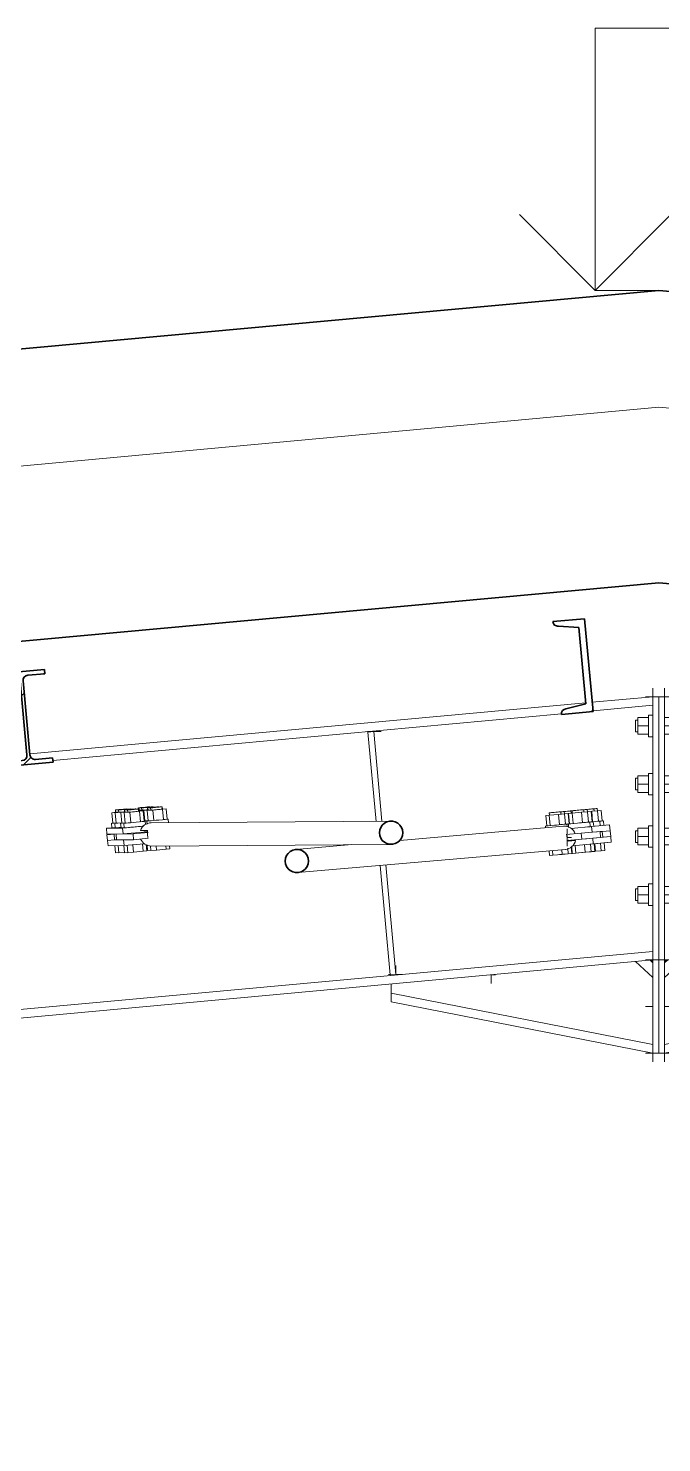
# Model space of a CAD drawing. Header units: millimetres. Extents: x 180139 to 245212, y -4005 to 9345.
# Drawn here: x 189405 to 190493, y 4465 to 6894 of the extents above; entities that cross this region are included whole.
import ezdxf

# ---------------------------------------------------------------- set-up
doc = ezdxf.new("R2010")
doc.units = ezdxf.units.MM
for name, color, linetype, lineweight in [('A-ROOF', 7, 'Continuous', 9), ('A-ROOF-1', 7, 'Continuous', 35), ('G-ANNO-DIMS', 7, 'Continuous', 9), ('S-BEAM', 7, 'Continuous', 9), ('S-BEAM-1', 7, 'Continuous', 35), ('S-FSTN', 7, 'Continuous', 9)]:
    doc.layers.add(name, color=color, linetype=linetype, lineweight=lineweight)
pattern_1 = [(45, (193345.2, 3664.97), (-251.447, 251.447), []), (45, (193345.2, 4045.97), (-251.447, 251.447), [])]

# ---------------------------------------------------------------- blocks, each defined once
blk = doc.blocks.new('Hřebenový styčník s náběhem - 387192-A')
at = {"layer": 'S-FSTN'}
for p, q in [((190478.2, 5291.3), (190475.4, 5293.9)), ((190498.2, 5291.3), (190501, 5293.9))]:
    blk.add_line(p, q, dxfattribs=at)
blk = doc.blocks.new('Hřebenový styčník s náběhem - 387989-A')
at = {"layer": 'S-FSTN'}
for p, q in [((190478.2, 5289.2), (190473.3, 5293.7)), ((190498.2, 5289.2), (190503.1, 5293.7))]:
    blk.add_line(p, q, dxfattribs=at)
blk = doc.blocks.new('IPE - 388012-A')
at = {"layer": 'S-BEAM'}
for p, q in [((190362.9, 5735.5), (189407.5, 5647.8)), ((190478.2, 5746), (190373.9, 5736.5)), ((190478.2, 5746), (190478.2, 5731.4)), ((190321.2, 5717), (189447.2, 5636.8)), ((190478.2, 5731.4), (190375.4, 5721.9)), ((190478.2, 5308.8), (181435.7, 4479.7)), ((190478.2, 5308.8), (190478.2, 5294.1)), ((190478.2, 5294.1), (181435.7, 4465))]:
    blk.add_line(p, q, dxfattribs=at)
blk = doc.blocks.new('Hřebenový styčník s náběhem - 388026-A')
at = {"layer": 'S-FSTN'}
for p, q in [((190478.2, 5761), (190478.2, 5731)), ((190498.2, 5761), (190498.2, 5731)), ((190478.5, 5746), (190465.3, 5746)), ((190470.5, 5746), (190478.2, 5746)), ((190478.2, 5134.1), (190478.2, 5746)), ((190488.2, 5746), (190478.2, 5746)), ((190478.5, 5746), (190485.9, 5746)), ((190511, 5746), (190485.3, 5746)), ((190488.2, 5134.1), (190488.2, 5746)), ((190488.2, 5746), (190498.2, 5746)), ((190488.2, 5746), (190488.2, 5134.1)), ((190498.2, 5746), (190505.9, 5746)), ((190498.2, 5746), (190498.2, 5134.1)), ((190452.2, 5696), (190452.2, 5710.3)), ((190470.2, 5710.3), (190452.2, 5710.3)), ((190478.2, 5714.5), (190470.2, 5714.5)), ((190470.2, 5714.5), (190470.2, 5677.5)), ((190470.2, 5714.5), (190470.2, 5713.9)), ((190511.2, 5710.3), (190498.2, 5710.3)), ((190511.2, 5710.3), (190511.2, 5696)), ((190011.3, 5686.4), (189987.5, 5686.4)), ((189988.5, 5685.5), (189998.5, 5686.4)), ((190002.6, 5532.1), (189988.5, 5685.5)), ((189990.8, 5686.4), (190006.2, 5686.4)), ((189998.5, 5686.4), (190012.6, 5532.3)), ((190452.2, 5706), (190448.2, 5706)), ((190448.2, 5706), (190448.2, 5686)), ((190448.2, 5706), (190448.2, 5704.7)), ((190448.2, 5687.4), (190448.2, 5686)), ((190448.2, 5686), (190452.2, 5686)), ((190452.2, 5681.7), (190452.2, 5696)), ((190470.2, 5696), (190452.2, 5696)), ((190511.2, 5696), (190498.2, 5696)), ((190511.2, 5696), (190511.2, 5681.8)), ((190963.8, 5532.3), (190977.9, 5686.4)), ((190988.8, 5686.4), (190965, 5686.4)), ((190970.2, 5686.4), (190985.6, 5686.4)), ((190987.9, 5685.5), (190973.8, 5532.1)), ((190987.9, 5685.5), (190977.9, 5686.4)), ((190470.2, 5681.7), (190452.2, 5681.7)), ((190470.2, 5678.2), (190470.2, 5677.5)), ((190470.2, 5677.5), (190478.2, 5677.5)), ((190511.2, 5681.8), (190498.2, 5681.8)), ((190478.2, 5614.5), (190470.2, 5614.5)), ((190470.2, 5614.5), (190470.2, 5577.5)), ((190470.2, 5614.5), (190470.2, 5613.9)), ((190452.2, 5606), (190448.2, 5606)), ((190448.2, 5606), (190448.2, 5586)), ((190448.2, 5606), (190448.2, 5604.7)), ((190448.2, 5587.4), (190448.2, 5586)), ((190452.2, 5596), (190452.2, 5610.3)), ((190470.2, 5610.3), (190452.2, 5610.3)), ((190452.2, 5581.7), (190452.2, 5596)), ((190470.2, 5596), (190452.2, 5596)), ((190511.2, 5610.3), (190498.2, 5610.3)), ((190511.2, 5596), (190498.2, 5596)), ((190511.2, 5610.3), (190511.2, 5596)), ((190511.2, 5596), (190511.2, 5581.8)), ((190448.2, 5586), (190452.2, 5586)), ((190470.2, 5581.7), (190452.2, 5581.7)), ((190470.2, 5578.2), (190470.2, 5577.5)), ((190470.2, 5577.5), (190478.2, 5577.5)), ((190511.2, 5581.8), (190498.2, 5581.8)), ((190452.2, 5516), (190448.2, 5516)), ((190448.2, 5516), (190448.2, 5496)), ((190448.2, 5516), (190448.2, 5514.7)), ((190452.2, 5506), (190452.2, 5520.3)), ((190470.2, 5520.3), (190452.2, 5520.3)), ((190478.2, 5524.5), (190470.2, 5524.5)), ((190470.2, 5524.5), (190470.2, 5487.5)), ((190470.2, 5524.5), (190470.2, 5523.9)), ((190511.2, 5520.3), (190498.2, 5520.3)), ((190511.2, 5520.3), (190511.2, 5506)), ((190448.2, 5497.4), (190448.2, 5496)), ((190448.2, 5496), (190452.2, 5496)), ((190452.2, 5491.7), (190452.2, 5506)), ((190470.2, 5506), (190452.2, 5506)), ((190470.2, 5491.7), (190452.2, 5491.7)), ((190511.2, 5506), (190498.2, 5506)), ((190511.2, 5491.8), (190498.2, 5491.8)), ((190511.2, 5506), (190511.2, 5491.8)), ((190470.2, 5488.2), (190470.2, 5487.5)), ((190470.2, 5487.5), (190478.2, 5487.5)), ((190026.8, 5268.4), (190009.5, 5456.3)), ((190019.5, 5457.2), (190036.7, 5269.3)), ((190939.7, 5269.3), (190957, 5458.7)), ((190967, 5457.8), (190949.6, 5268.4)), ((190452.2, 5406), (190452.2, 5420.3)), ((190470.2, 5420.3), (190452.2, 5420.3)), ((190478.2, 5424.5), (190470.2, 5424.5)), ((190470.2, 5424.5), (190470.2, 5387.5)), ((190470.2, 5424.5), (190470.2, 5423.9)), ((190511.2, 5420.3), (190498.2, 5420.3)), ((190511.2, 5420.3), (190511.2, 5406)), ((190452.2, 5416), (190448.2, 5416)), ((190448.2, 5416), (190448.2, 5396)), ((190448.2, 5416), (190448.2, 5414.7)), ((190448.2, 5397.4), (190448.2, 5396)), ((190448.2, 5396), (190452.2, 5396)), ((190452.2, 5391.7), (190452.2, 5406)), ((190470.2, 5406), (190452.2, 5406)), ((190511.2, 5406), (190498.2, 5406)), ((190511.2, 5406), (190511.2, 5391.8)), ((190470.2, 5391.7), (190452.2, 5391.7)), ((190470.2, 5388.2), (190470.2, 5387.5)), ((190470.2, 5387.5), (190478.2, 5387.5)), ((190511.2, 5391.8), (190498.2, 5391.8)), ((190478.2, 5309.1), (190478.2, 5279.1)), ((190498.2, 5309.1), (190498.2, 5279.1)), ((190036.7, 5284.3), (190036.7, 5268.3)), ((190478.2, 5264.1), (190448.3, 5291.4)), ((190478.5, 5294.1), (190465.3, 5294.1)), ((190478.5, 5294.1), (190485.9, 5294.1)), ((190498.2, 5294.1), (190485.3, 5294.1)), ((190498.2, 5294.1), (190505.9, 5294.1)), ((190498.2, 5264.1), (190528.1, 5291.4)), ((190939.7, 5284.3), (190939.7, 5268.3)), ((190026.7, 5269.3), (190023.9, 5269.3)), ((190026.8, 5268.4), (190036.7, 5269.3)), ((190036.7, 5269.3), (190044.5, 5269.3)), ((190047.7, 5269.3), (190036.7, 5269.3)), ((190200, 5268.6), (190200, 5253.6)), ((190200, 5268.6), (190207.8, 5268.6)), ((190776.3, 5268.6), (190763.5, 5268.6)), ((190776.3, 5268.6), (190776.3, 5253.6)), ((190939.7, 5269.3), (190928.7, 5269.3)), ((190931.9, 5269.3), (190939.7, 5269.3)), ((190949.6, 5268.4), (190939.7, 5269.3)), ((190952.5, 5269.3), (190949.7, 5269.3)), ((190028.2, 5222.3), (190028.2, 5237.2)), ((190028.2, 5237.2), (190478.2, 5149)), ((190498.2, 5149), (190948.2, 5237.2)), ((190948.2, 5237.2), (190948.2, 5222.3)), ((190028.2, 5222.3), (190478.2, 5134.1)), ((190478.2, 5214.1), (190465.3, 5214.1)), ((190498.2, 5134.1), (190948.2, 5222.3)), ((190498.2, 5214.1), (190505.9, 5214.1)), ((190478.5, 5134.1), (190465.3, 5134.1)), ((190470.5, 5134.1), (190478.2, 5134.1)), ((190478.2, 5149.1), (190478.2, 5119.1)), ((190478.2, 5149), (190478.2, 5134.1)), ((190488.2, 5134.1), (190478.2, 5134.1)), ((190478.5, 5134.1), (190485.9, 5134.1)), ((190511, 5134.1), (190485.3, 5134.1)), ((190488.2, 5134.1), (190498.2, 5134.1)), ((190498.2, 5149.1), (190498.2, 5119.1)), ((190498.2, 5134.1), (190498.2, 5149)), ((190498.2, 5134.1), (190505.9, 5134.1))]:
    blk.add_line(p, q, dxfattribs=at)
at = {"layer": 'S-FSTN', "flags": 128}
for points in [[(190028.2, 5237.2), (190028.2, 5237.7), (190028.2, 5239.2), (190028.2, 5241.6), (190028.2, 5244.7), (190028.2, 5248.6), (190028.2, 5252.9)], [(190948.2, 5252.9), (190948.2, 5248.6), (190948.2, 5244.7), (190948.2, 5241.6), (190948.2, 5239.2), (190948.2, 5237.7), (190948.2, 5237.2)]]:
    blk.add_lwpolyline(points, dxfattribs=at)
blk = doc.blocks.new('IPE - IPE160-854381-A')
at = {"layer": 'S-BEAM'}
h = blk.add_hatch(dxfattribs=at)
h.set_pattern_fill('FP_1', color=256, style=0, pattern_type=2)
h.set_pattern_definition(pattern_1)
h.paths.add_polyline_path([(189365.8, 5626.3), (189447.5, 5633.8), (189446.8, 5641.1), (189417.4, 5638.4), (189410.8, 5640.5), (189407.6, 5646.6), (189396, 5773.3), (189398, 5779.8), (189404.1, 5783), (189433.5, 5785.7), (189432.8, 5793.1), (189351.2, 5785.6), (189351.8, 5778.2), (189381.2, 5780.9), (189387.8, 5778.9), (189391, 5772.8), (189402.6, 5646.1), (189400.6, 5639.5), (189394.5, 5636.3), (189365.1, 5633.6)])
at = {"layer": 'S-BEAM-1'}
for p, q in [((189432.8, 5793.1), (189351.2, 5785.6)), ((189351.2, 5785.6), (189351.8, 5778.2)), ((189404.1, 5783), (189433.5, 5785.7)), ((189433.5, 5785.7), (189432.8, 5793.1)), ((189351.8, 5778.2), (189381.2, 5780.9)), ((189391, 5772.8), (189402.6, 5646.1)), ((189407.6, 5646.6), (189396, 5773.3)), ((189394.5, 5636.3), (189365.1, 5633.6)), ((189446.8, 5641.1), (189417.4, 5638.4)), ((189447.5, 5633.8), (189446.8, 5641.1)), ((189365.1, 5633.6), (189365.8, 5626.3)), ((189365.8, 5626.3), (189447.5, 5633.8))]:
    blk.add_line(p, q, dxfattribs=at)
for centre, start, end in [((189404.9, 5774.1), 95.25, 185.25), ((189382, 5772), 5.25, 95.25), ((189393.7, 5645.3), 275.25, 5.25), ((189416.6, 5647.4), 185.25, 275.25)]:
    blk.add_arc(centre, 9, start, end, dxfattribs=at)
blk = doc.blocks.new('C profil - C150X19_3-854422-A')
at = {"layer": 'S-BEAM'}
h = blk.add_hatch(dxfattribs=at)
h.set_pattern_fill('FP_1', color=256, style=0, pattern_type=2)
h.set_pattern_definition(pattern_1)
h.paths.add_polyline_path([(190320.8, 5715.8), (190375.3, 5721.9), (190360.7, 5880.1), (190306.2, 5875.1), (190309.3, 5869.2), (190315.6, 5867.2), (190351, 5864.9), (190363, 5734), (190328.7, 5725.2), (190322.7, 5721.9)])
at = {"layer": 'S-BEAM-1'}
for p, q in [((190360.7, 5880.1), (190306.2, 5875.1)), ((190375.4, 5720.8), (190360.7, 5880.1)), ((190315.6, 5867.2), (190351, 5864.9)), ((190351, 5864.9), (190363, 5734)), ((190363, 5734), (190328.7, 5725.2)), ((190320.8, 5715.8), (190375.4, 5720.8))]:
    blk.add_line(p, q, dxfattribs=at)
for centre, start, end in [((190314.8, 5875.9), 185.25, 275.25), ((190329.5, 5716.6), 95.25, 185.25)]:
    blk.add_arc(centre, 8.7, start, end, dxfattribs=at)
blk = doc.blocks.new('Kruhové tyče - 856240-A')
at = {"layer": 'S-BEAM'}
for p, q in [((189597.5, 5516.4), (189610.1, 5516.5)), ((189609.7, 5515.2), (189597.5, 5516.4)), ((190028.2, 5532.5), (189616, 5529.6)), ((189609.1, 5512.9), (189610.2, 5512.9)), ((189616.3, 5489.6), (190028.5, 5492.5))]:
    blk.add_line(p, q, dxfattribs=at)
for centre, start_param, end_param in [((189616.2, 5509.6), 6.276019, 7.50185), ((189628.7, 5509.7), 1.218664, 1.403236), ((189616.2, 5509.6), 1.979039, 3.134427), ((189629.7, 5509.7), 1.403236, 1.563761), ((189629.7, 5509.7), 1.563761, 1.908596)]:
    blk.add_ellipse(centre, major_axis=(-0.1, 20), ratio=0.990761, start_param=start_param, end_param=end_param, dxfattribs=at)
at = {"layer": 'S-BEAM-1', "flags": 128}
for points in [[(190048.5, 5512.5), (190047.9, 5517.3), (190046.2, 5521.8), (190043.4, 5525.8), (190039.8, 5529), (190035.5, 5531.2), (190030.8, 5532.4), (190025.9, 5532.4), (190021.2, 5531.2), (190016.9, 5529), (190013.2, 5525.8), (190010.4, 5521.8), (190008.7, 5517.3), (190008.1, 5512.5)], [(190008.1, 5512.5), (190008.7, 5507.8), (190010.4, 5503.2), (190013.2, 5499.3), (190016.9, 5496.1), (190021.2, 5493.8), (190025.9, 5492.7), (190030.8, 5492.7), (190035.5, 5493.8), (190039.8, 5496.1), (190043.4, 5499.3), (190046.2, 5503.3), (190047.9, 5507.8), (190048.5, 5512.5)]]:
    blk.add_lwpolyline(points, dxfattribs=at)
blk = doc.blocks.new('Kruhové tyče - 856241-A')
at = {"layer": 'S-BEAM'}
for p, q in [((190324.3, 5523.8), (190043.4, 5499.4)), ((189960.6, 5492.2), (189864.6, 5483.8)), ((190332.8, 5499.6), (190330.5, 5499.4)), ((190332.1, 5499.1), (190345.3, 5499.4)), ((190345.3, 5499.4), (190332.6, 5498.3)), ((189868.1, 5444), (190327.8, 5484))]:
    blk.add_line(p, q, dxfattribs=at)
for centre, start_param, end_param in [((190326.1, 5503.9), 4.976145, 6.283185), ((190326.1, 5503.9), 3.114756, 4.401358), ((190311, 5502.6), 4.62657, 4.969746), ((190311, 5502.6), 4.464385, 4.62657), ((190313.3, 5502.8), 4.401358, 4.464385)]:
    blk.add_ellipse(centre, major_axis=(-1.7, 19.9), ratio=0.988461, start_param=start_param, end_param=end_param, dxfattribs=at)
at = {"layer": 'S-BEAM-1', "flags": 128}
for points in [[(189886.6, 5463.9), (189886, 5468.7), (189884.3, 5473.2), (189881.5, 5477.2), (189877.9, 5480.4), (189873.6, 5482.6), (189868.8, 5483.8), (189863.9, 5483.8), (189859.2, 5482.6), (189854.9, 5480.3), (189851.2, 5477.1), (189848.5, 5473.2), (189846.7, 5468.6), (189846.1, 5463.9)], [(189846.1, 5463.9), (189846.7, 5459.1), (189848.5, 5454.6), (189851.2, 5450.6), (189854.9, 5447.4), (189859.2, 5445.2), (189863.9, 5444), (189868.8, 5444), (189873.6, 5445.2), (189877.9, 5447.5), (189881.5, 5450.7), (189884.3, 5454.6), (189886, 5459.2), (189886.6, 5463.9)]]:
    blk.add_lwpolyline(points, dxfattribs=at)
blk = doc.blocks.new('Připojení trubek s příložkami - 856457-A')
at = {"layer": 'S-FSTN'}
for p, q in [((189548.6, 5546.9), (189558.7, 5547.7)), ((189554.8, 5547.6), (189548.6, 5546.9)), ((189550.3, 5529), (189548.6, 5546.9)), ((189560.2, 5547.7), (189554, 5546.9)), ((189554, 5546.9), (189564.1, 5547.7)), ((189555.7, 5529), (189554, 5546.9)), ((189554.6, 5551.5), (189554.9, 5547.5)), ((189557.1, 5547.8), (189554.8, 5547.6)), ((189558.7, 5547.7), (189562.6, 5548)), ((189560, 5551.5), (189560.4, 5547.5)), ((189562.5, 5547.9), (189560.2, 5547.7)), ((189564.1, 5547.7), (189572.6, 5548.5)), ((189564.2, 5547), (189574.3, 5547.8)), ((189570.4, 5547.7), (189564.2, 5547)), ((189565.9, 5529.1), (189564.2, 5547)), ((189575.8, 5547.8), (189569.6, 5547)), ((189569.6, 5547), (189579.7, 5547.8)), ((189571.3, 5529.1), (189569.6, 5547)), ((189570.2, 5551.6), (189570.5, 5547.6)), ((189572.7, 5548), (189570.4, 5547.7)), ((189574.3, 5547.8), (189578.2, 5548.1)), ((189574.5, 5553), (189574.5, 5553.3)), ((189575.6, 5551.6), (189576, 5547.6)), ((189578.1, 5548), (189575.8, 5547.8)), ((189579.7, 5547.8), (189596, 5549.3)), ((189581.4, 5529.9), (189579.7, 5547.8)), ((189579.9, 5553), (189579.9, 5553.3)), ((189590.1, 5553), (189590.1, 5553.4)), ((189599.7, 5551.4), (189593.7, 5550.6)), ((189593.7, 5550.6), (189603.6, 5551.4)), ((189593.7, 5551), (189598.2, 5551.3)), ((189602.2, 5550.1), (189593.8, 5549.4)), ((189593.8, 5549.7), (189596.8, 5550)), ((189596.8, 5550), (189593.8, 5549.8)), ((189594, 5555.2), (189594.4, 5551.2)), ((189596.6, 5551.5), (189594.3, 5551.3)), ((189595.9, 5549.5), (189595.5, 5553.5)), ((189596, 5549.3), (189602.2, 5550.1)), ((189597.6, 5531.4), (189596, 5549.3)), ((189598.2, 5551.3), (189602, 5551.7)), ((189599.5, 5555.2), (189599.8, 5551.2)), ((189602, 5551.6), (189599.7, 5551.4)), ((189603.8, 5532.2), (189602.2, 5550.1)), ((189603.6, 5551.4), (189612, 5552.2)), ((189603.7, 5550.7), (189613.7, 5551.5)), ((189609.9, 5551.4), (189603.7, 5550.7)), ((189605.3, 5532.8), (189603.7, 5550.7)), ((189615.3, 5551.5), (189609.1, 5550.7)), ((189609.1, 5550.7), (189619.2, 5551.5)), ((189610.7, 5532.8), (189609.1, 5550.7)), ((189609.6, 5555.3), (189610, 5551.3)), ((189612.2, 5551.6), (189609.9, 5551.4)), ((189613.7, 5551.5), (189617, 5551.8)), ((189615, 5555.3), (189615.4, 5551.3)), ((189617, 5551.6), (189615.3, 5551.5)), ((189619.2, 5551.5), (189635.4, 5553)), ((189620.8, 5533.6), (189619.2, 5551.5)), ((189641.7, 5553.8), (189633.3, 5553.1)), ((189633.3, 5553.4), (189636.2, 5553.7)), ((189636.2, 5553.7), (189633.3, 5553.5)), ((189635.3, 5553.1), (189635, 5557.1)), ((189635.4, 5553), (189641.7, 5553.8)), ((189637.1, 5535.1), (189635.4, 5553)), ((189643.3, 5535.8), (189641.7, 5553.8)), ((189549, 5521.1), (189539.2, 5520.2)), ((189539.2, 5520.2), (189567, 5520.4)), ((189540.1, 5510.2), (189539.2, 5520.2)), ((189548.1, 5528.8), (189548.8, 5520.8)), ((189555.6, 5529.4), (189550.3, 5529)), ((189553.5, 5528.8), (189554.3, 5520.9)), ((189565, 5529.7), (189555.7, 5529)), ((189562.7, 5521.6), (189562.8, 5520.4)), ((189563.7, 5528.9), (189564.4, 5520.9)), ((189571.2, 5529.5), (189565.9, 5529.1)), ((189567, 5520.4), (189603.1, 5523.8)), ((189567.9, 5510.4), (189567, 5520.4)), ((189609.7, 5514.3), (189567.9, 5510.4)), ((189569.1, 5528.9), (189569.9, 5521)), ((189580.6, 5529.8), (189571.3, 5529.1)), ((189603.8, 5532.2), (189597.6, 5531.4)), ((189610.7, 5533.2), (189605.3, 5532.8)), ((189606.5, 5526.5), (189606, 5532.3)), ((189608.6, 5532.6), (189609.1, 5527.4)), ((189620.1, 5533.5), (189610.7, 5532.8)), ((189643.3, 5535.8), (189637.1, 5535.1)), ((189646, 5529.8), (189645.4, 5536)), ((189567.9, 5510.4), (189540.1, 5510.2)), ((189540.2, 5509.2), (189552.3, 5510.3)), ((189541.1, 5499.3), (189540.2, 5509.2)), ((189553.2, 5500.4), (189541.1, 5499.3)), ((189542, 5490.3), (189541.1, 5499.3)), ((189569.8, 5490.5), (189542, 5490.3)), ((189553.2, 5500.4), (189552.3, 5510.3)), ((189556.6, 5500.7), (189553.2, 5500.4)), ((189553.2, 5500.4), (189568.8, 5500.5)), ((189554.9, 5478.2), (189553.8, 5490.4)), ((189555.7, 5510.3), (189584.9, 5510.6)), ((189556.6, 5500.4), (189555.7, 5510.3)), ((189568.8, 5500.5), (189556.6, 5500.4)), ((189560.4, 5478.2), (189559.2, 5490.4)), ((189569.8, 5490.5), (189568.8, 5500.5)), ((189585.8, 5500.6), (189569.2, 5500.5)), ((189570.5, 5478.3), (189569.4, 5490.5)), ((189604.3, 5493.7), (189569.8, 5490.5)), ((189576, 5478.3), (189574.8, 5491)), ((189586, 5479.1), (189584.8, 5491.9)), ((189584.9, 5510.6), (189611, 5513)), ((189585.8, 5500.6), (189584.9, 5510.6)), ((189611.1, 5503), (189585.8, 5500.6)), ((189602.3, 5480.6), (189601.1, 5493.6)), ((189608.5, 5481.4), (189607.4, 5492.4)), ((189610, 5482), (189609.1, 5491.9)), ((189615.4, 5482), (189614.7, 5490.1)), ((189625.5, 5482.8), (189624.8, 5489.7)), ((189641.7, 5484.3), (189641.2, 5489.8)), ((189647.9, 5485), (189647.5, 5489.9)), ((189560.3, 5478.6), (189554.9, 5478.2)), ((189570.4, 5479), (189560.4, 5478.2)), ((189575.9, 5478.7), (189570.5, 5478.3)), ((189586, 5479.1), (189576, 5478.3)), ((189602.3, 5480.6), (189586, 5479.1)), ((189608.5, 5481.4), (189602.3, 5480.6)), ((189609.9, 5482.7), (189608.4, 5482.6)), ((189615.4, 5482.4), (189610, 5482)), ((189625.5, 5482.8), (189615.4, 5482)), ((189641.7, 5484.3), (189625.5, 5482.8)), ((189647.9, 5485), (189641.7, 5484.3))]:
    blk.add_line(p, q, dxfattribs=at)
for centre, major_axis, start_param, end_param in [((189564.5, 5552.4), (9.96, 0.91), 1.706345, 4.847938), ((189564.9, 5548.4), (9.96, 0.91), 2.491743, 3.015342), ((189564.9, 5548.4), (9.96, 0.91), 3.538941, 4.477615), ((189570, 5552.4), (9.96, 0.91), 1.706345, 4.586138), ((189570.3, 5548.4), (9.96, 0.91), 2.491743, 3.015342), ((189570.3, 5548.4), (9.96, 0.91), 3.538941, 4.586138), ((189564.5, 5552.4), (9.96, 0.91), 1.182746, 1.706345), ((189564.5, 5552.4), (9.96, 0.91), 4.847938, 7.363042), ((189570, 5552.4), (9.96, 0.91), 1.182746, 1.648175), ((189570, 5552.4), (9.96, 0.91), 4.632961, 4.847938), ((189570.3, 5548.4), (9.96, 0.91), 4.59618, 4.847938), ((189580.1, 5552.5), (9.96, 0.91), 1.706345, 4.847938), ((189580.5, 5548.5), (9.96, 0.91), 2.491743, 3.015342), ((189570, 5552.4), (9.96, 0.91), 4.847938, 7.335615), ((189580.5, 5548.5), (9.96, 0.91), 3.538941, 4.477615), ((189585.5, 5552.5), (9.96, 0.91), 1.706345, 4.847938), ((189585.9, 5548.6), (9.96, 0.91), 2.491743, 3.015342), ((189585.9, 5548.6), (9.96, 0.91), 3.538941, 4.847938), ((189580.1, 5552.5), (9.96, 0.91), 1.182746, 1.706345), ((189580.1, 5552.5), (9.96, 0.91), 4.847938, 7.434036), ((189585.5, 5552.5), (9.96, 0.91), 4.847938, 7.98953), ((189585.9, 5548.6), (9.96, 0.91), 4.847938, 5.371537), ((189604, 5556.1), (9.96, 0.91), 1.706345, 4.847938), ((189585.9, 5548.6), (9.96, 0.91), 5.633336, 6.93107), ((189604.4, 5552.1), (9.96, 0.91), 2.491743, 3.015342), ((189604.4, 5552.1), (9.96, 0.91), 3.538941, 4.477615), ((189609.4, 5556.1), (9.96, 0.91), 1.706345, 4.847938), ((189609.8, 5552.1), (9.96, 0.91), 2.491743, 3.015342), ((189609.8, 5552.1), (9.96, 0.91), 3.538941, 4.847938), ((189604, 5556.1), (9.96, 0.91), 4.847938, 7.98953), ((189609.4, 5556.1), (9.96, 0.91), 4.847938, 7.98953), ((189619.6, 5556.2), (9.96, 0.91), 1.706345, 4.847938), ((189619.9, 5552.2), (9.96, 0.91), 2.491743, 3.015342), ((189619.9, 5552.2), (9.96, 0.91), 3.538941, 4.324339), ((189625, 5556.2), (9.96, 0.91), 1.706345, 4.847938), ((189625.4, 5552.2), (9.96, 0.91), 2.574152, 3.015342), ((189625.4, 5552.2), (9.96, 0.91), 3.80074, 4.847938), ((189619.6, 5556.2), (9.96, 0.91), 4.847938, 7.98953), ((189625, 5556.2), (9.96, 0.91), 4.847938, 7.98953), ((189625.4, 5552.2), (9.96, 0.91), 4.847938, 6.93107), ((189566.5, 5530.5), (18.4, 1.7), 3.015342, 4.06254), ((189566.5, 5530.5), (18.4, 1.7), 2.753543, 3.00879), ((189567.3, 5522.5), (18.4, 1.7), 3.277141, 3.934526), ((189572, 5530.5), (18.4, 1.7), 2.753543, 4.324339), ((189572.7, 5522.6), (18.4, 1.7), 3.277141, 4.256676), ((189582.1, 5530.6), (18.4, 1.7), 2.753543, 4.06254), ((189582.9, 5522.6), (18.4, 1.7), 3.277141, 3.866793), ((189587.6, 5530.6), (18.4, 1.7), 2.753543, 4.847938), ((189588.3, 5522.7), (18.4, 1.7), 3.277141, 4.312121), ((189588.3, 5522.7), (18.4, 1.7), 4.324339, 4.847938), ((189587.6, 5530.6), (18.4, 1.7), 4.847938, 6.156935), ((189588.3, 5522.7), (18.4, 1.7), 4.847938, 5.633336), ((189587.6, 5530.6), (18.4, 1.7), 0.135549, 0.397348), ((189621.6, 5534.3), (18.4, 1.7), 3.538941, 4.06254), ((189627, 5534.3), (18.4, 1.7), 2.753543, 4.847938), ((189627, 5534.3), (18.4, 1.7), 4.847938, 6.156935), ((189627, 5534.3), (18.4, 1.7), 0.135549, 0.397348)]:
    blk.add_ellipse(centre, major_axis=major_axis, ratio=0.01153, start_param=start_param, end_param=end_param, dxfattribs=at)
blk = doc.blocks.new('Připojení trubek s příložkami - 856464-A')
at = {"layer": 'S-FSTN'}
for p, q in [((190293.9, 5542.1), (190299.9, 5542.7)), ((190295.6, 5524.2), (190293.9, 5542.1)), ((190299.8, 5546.7), (190300.2, 5542.7)), ((190299.9, 5542.7), (190316.1, 5544.1)), ((190301.5, 5524.7), (190299.9, 5542.7)), ((190316.1, 5544.1), (190326.4, 5545.1)), ((190317.8, 5526.2), (190316.1, 5544.1)), ((190320.1, 5544.5), (190319.8, 5548.5)), ((190326.2, 5545.1), (190325.8, 5549)), ((190326.4, 5545.1), (190332.4, 5545.6)), ((190328.1, 5527.2), (190326.4, 5545.1)), ((190334.1, 5527.7), (190332.4, 5545.6)), ((190333.3, 5545.7), (190339.3, 5546.3)), ((190334.9, 5527.8), (190333.3, 5545.7)), ((190337.5, 5546.1), (190337.1, 5550)), ((190339.2, 5550.3), (190339.6, 5546.3)), ((190339.3, 5546.3), (190355.5, 5547.8)), ((190340.9, 5528.8), (190339.3, 5546.3)), ((190355.5, 5547.8), (190365.8, 5548.7)), ((190357.1, 5529.8), (190355.5, 5547.8)), ((190359.5, 5548.1), (190359.1, 5552.1)), ((190365.5, 5548.7), (190365.2, 5552.6)), ((190365.8, 5548.7), (190371.8, 5549.2)), ((190367.4, 5530.8), (190365.8, 5548.7)), ((190373.5, 5531.3), (190371.8, 5549.2)), ((190372.9, 5549.3), (190383.1, 5550.2)), ((190374.5, 5531.4), (190372.9, 5549.3)), ((190376.9, 5549.6), (190376.5, 5553.6)), ((190382.9, 5550.1), (190382.5, 5554.1)), ((190383.1, 5550.2), (190389.2, 5550.7)), ((190384.8, 5532.3), (190383.1, 5550.2)), ((190390.8, 5532.8), (190389.2, 5550.7)), ((190293.4, 5524), (190293.6, 5521.1)), ((190330.7, 5522.8), (190330.2, 5527.3)), ((190330.6, 5519.4), (190330.6, 5509.4)), ((190332.8, 5527.6), (190333.3, 5521.6)), ((190337.4, 5520), (190372.8, 5523.2)), ((190354.8, 5511.6), (190387.2, 5514.5)), ((190370.3, 5523), (190369.6, 5531)), ((190372.8, 5523.2), (190403.7, 5525.9)), ((190373.7, 5513.3), (190372.8, 5523.2)), ((190391, 5514.8), (190373.7, 5513.3)), ((190376.4, 5523.6), (190375.6, 5531.5)), ((190387.7, 5524.5), (190387, 5532.5)), ((190387.2, 5514.4), (190391, 5514.8)), ((190388.2, 5504.5), (190387.2, 5514.5)), ((190391, 5514.8), (190404.6, 5516)), ((190391, 5514.8), (190391.9, 5504.8)), ((190393.7, 5525.1), (190393, 5533)), ((190404.6, 5516), (190403.7, 5525.9)), ((190404.6, 5516), (190405.5, 5506.1)), ((190329, 5509.3), (190354.8, 5511.6)), ((190330.6, 5507.9), (190330.6, 5504.7)), ((190330.6, 5504.4), (190338.4, 5504.4)), ((190330.6, 5500.8), (190330.6, 5489.4)), ((190330.8, 5499.3), (190374.6, 5503.3)), ((190355.7, 5501.7), (190331, 5499.4)), ((190375.5, 5493.4), (190339.7, 5490.1)), ((190339.7, 5490.1), (190344.4, 5490.5)), ((190345.6, 5477.6), (190344.4, 5490.5)), ((190355.7, 5501.7), (190354.8, 5511.6)), ((190388.2, 5504.5), (190355.7, 5501.7)), ((190361.8, 5479), (190360.6, 5492)), ((190370.8, 5492.9), (190370.9, 5492.9)), ((190372.1, 5480), (190370.9, 5492.9)), ((190374.6, 5503.3), (190405.5, 5506)), ((190375.5, 5493.4), (190374.6, 5503.3)), ((190406.4, 5496.1), (190375.5, 5493.4)), ((190378.1, 5480.5), (190376.9, 5493.4)), ((190378, 5493.5), (190388.2, 5494.4)), ((190379.2, 5480.6), (190378, 5493.5)), ((190388.2, 5494.4), (190394.3, 5495)), ((190389.4, 5481.5), (190388.2, 5494.4)), ((190405.5, 5506.1), (190391.9, 5504.8)), ((190395.4, 5482), (190394.3, 5495)), ((190394.8, 5495), (190406.4, 5496.1)), ((190406.4, 5496.1), (190405.5, 5506)), ((190300.3, 5473.4), (190299.6, 5480.6)), ((190306.2, 5473.9), (190300.3, 5473.4)), ((190306.2, 5473.9), (190305.5, 5482)), ((190322.4, 5475.4), (190306.2, 5473.9)), ((190323.6, 5475.5), (190317.6, 5474.9)), ((190322.4, 5475.4), (190321.7, 5483.5)), ((190332.7, 5476.4), (190322.4, 5475.4)), ((190339.8, 5476.9), (190323.6, 5475.5)), ((190332.7, 5476.4), (190331.8, 5485.8)), ((190338.7, 5476.9), (190332.7, 5476.3)), ((190338.7, 5476.9), (190337.7, 5488.2)), ((190339.6, 5477), (190338.6, 5488.6)), ((190345.6, 5477.6), (190339.6, 5477)), ((190350, 5477.9), (190339.8, 5476.9)), ((190361.8, 5479), (190345.6, 5477.6)), ((190356.1, 5478.4), (190350, 5477.9)), ((190362.9, 5479.1), (190357, 5478.5)), ((190372.1, 5480), (190361.8, 5479)), ((190379.2, 5480.6), (190362.9, 5479.1)), ((190378.1, 5480.5), (190372.1, 5480)), ((190389.4, 5481.5), (190379.2, 5480.6)), ((190395.4, 5482), (190389.4, 5481.5))]:
    blk.add_line(p, q, dxfattribs=at)
for centre, major_axis, start_param, end_param in [((190309.8, 5547.6), (9.96, 0.91), 1.722855, 3.55545), ((190309.8, 5547.6), (9.96, 0.91), 5.649845, 8.00604), ((190315.8, 5548.1), (9.96, 0.91), 5.649845, 7.677483), ((190327.2, 5549.1), (9.96, 0.91), 1.722855, 1.938681), ((190327.2, 5549.1), (9.96, 0.91), 5.649845, 8.00604), ((190333.2, 5549.6), (9.96, 0.91), 0.675657, 1.391956), ((190349.2, 5551.2), (9.96, 0.91), 1.722855, 3.55545), ((190349.2, 5551.2), (9.96, 0.91), 5.649845, 8.00604), ((190355.2, 5551.7), (9.96, 0.91), 5.649845, 7.677483), ((190366.5, 5552.7), (9.96, 0.91), 1.722855, 1.938681), ((190366.5, 5552.7), (9.96, 0.91), 5.649845, 8.00604), ((190372.6, 5553.2), (9.96, 0.91), 5.649845, 7.677483), ((190311.8, 5525.7), (18.4, 1.7), 1.722855, 3.141593), ((190311.8, 5525.7), (18.4, 1.7), 0.937456, 1.722855), ((190311.8, 5525.7), (18.4, 1.7), 0.152058, 0.917092), ((190317.8, 5526.2), (18.4, 1.7), 0.675657, 0.841587), ((190351.2, 5529.3), (18.4, 1.7), 1.722855, 3.141593), ((190351.2, 5529.3), (18.4, 1.7), 0.152058, 1.722855), ((190351.9, 5521.3), (18.4, 1.7), 0.479873, 0.937456), ((190351.9, 5521.3), (18.4, 1.7), 0.152058, 0.413858), ((190357.2, 5529.8), (18.4, 1.7), 0.152058, 0.841587), ((190368.5, 5530.8), (18.4, 1.7), 0.152058, 1.186531), ((190374.6, 5531.3), (18.4, 1.7), 0.152058, 0.841587), ((190353.7, 5501.4), (11, 1), 0.413858, 0.675657), ((190353.7, 5501.4), (11, 1), 0.413858, 0.675657)]:
    blk.add_ellipse(centre, major_axis=major_axis, ratio=0.000708, start_param=start_param, end_param=end_param, dxfattribs=at)
blk = doc.blocks.new('Výškové kóty - Horní-314756-A')
at = {"layer": 'G-ANNO-DIMS'}
for p, q in [((190378.6, 6894), (191078.6, 6894)), ((190378.6, 6444), (190378.6, 6894)), ((190378.6, 6444), (190248.6, 6574)), ((190378.6, 6444), (190508.6, 6574))]:
    blk.add_line(p, q, dxfattribs=at)

msp = doc.modelspace()

# ---------------------------------------------------------------- linework, layer by layer
at = {"layer": 'A-ROOF'}
for p, q in [((180618.2, 5336.3), (190488.2, 6243.2)), ((190488.2, 6243.2), (200358.2, 5336.3))]:
    msp.add_line(p, q, dxfattribs=at)
at = {"layer": 'A-ROOF-1'}
for p, q in [((190488.2, 6444), (180618.2, 5537.1)), ((200358.2, 5537.1), (190488.2, 6444)), ((181015.7, 5071.5), (190488.2, 5941.9)), ((190488.2, 5941.9), (199955.7, 5072))]:
    msp.add_line(p, q, dxfattribs=at)
at = {"layer": 'G-ANNO-DIMS'}
msp.add_line((190488.2, 6444), (190378.6, 6444), dxfattribs=at)

# ---------------------------------------------------------------- block references
msp.add_blockref('Výškové kóty - Horní-314756-A', (0, 0), dxfattribs=at)
at = {"layer": 'S-BEAM'}
for name in ['C profil - C150X19_3-854422-A', 'IPE - IPE160-854381-A', 'IPE - 388012-A', 'Kruhové tyče - 856240-A', 'Kruhové tyče - 856241-A']:
    msp.add_blockref(name, (0, 0), dxfattribs=at)
at = {"layer": 'S-FSTN'}
for name in ['Hřebenový styčník s náběhem - 388026-A', 'Připojení trubek s příložkami - 856457-A', 'Připojení trubek s příložkami - 856464-A', 'Hřebenový styčník s náběhem - 387989-A', 'Hřebenový styčník s náběhem - 387192-A']:
    msp.add_blockref(name, (0, 0), dxfattribs=at)

doc.saveas('drawing.dxf')
